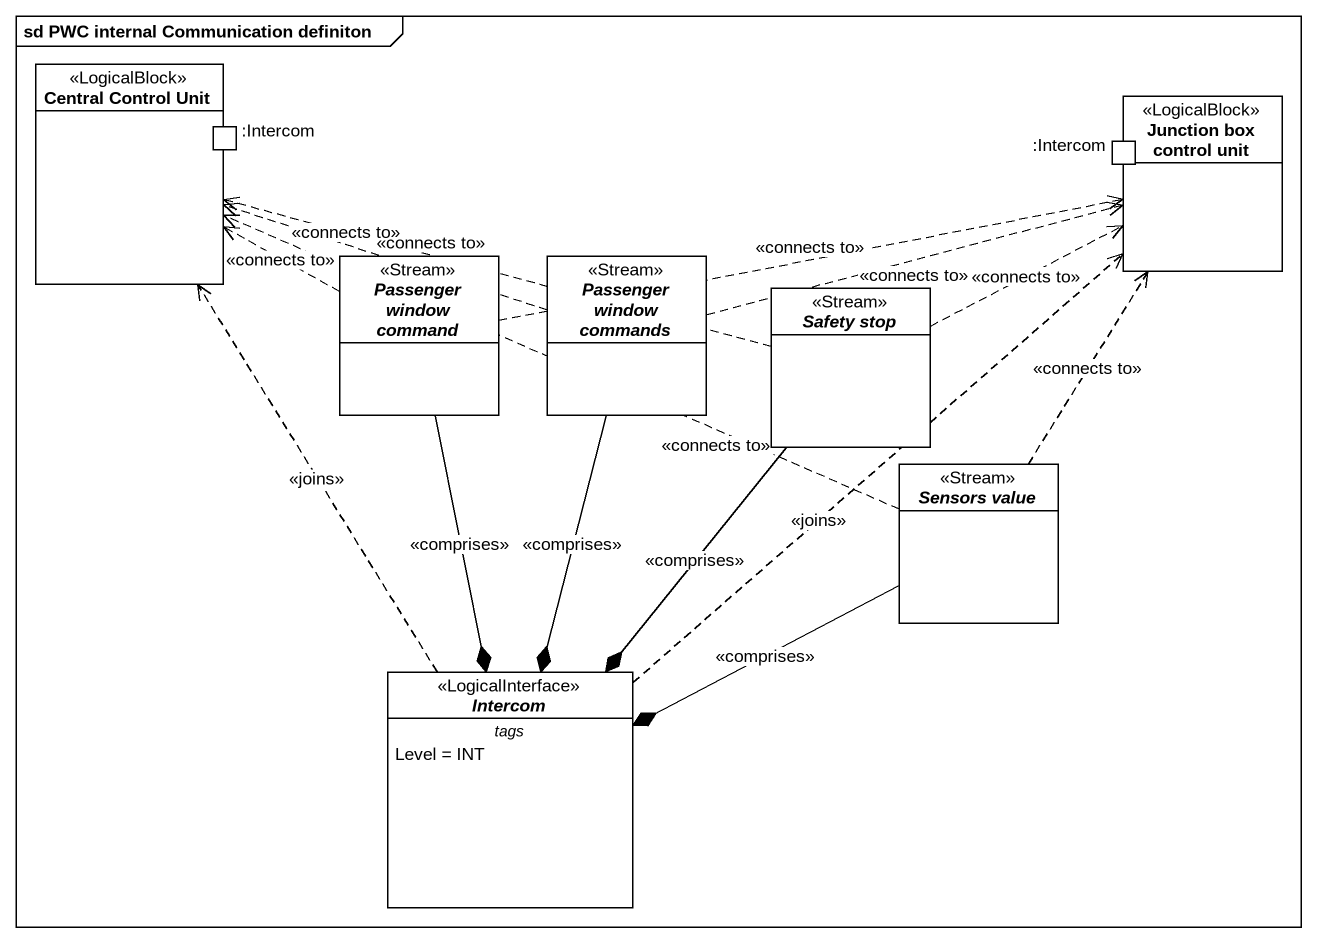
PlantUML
@startuml
mainframe sd PWC internal Communication definiton
allowmixing
hide circle
hide empty members
rectangle "Central Control Unit" as Central_Control_Unit <<LogicalBlock>> {
  port ":Intercom" as Intercom <<Port>>
}
rectangle "Junction box control unit" as Junction_box_control_unit <<LogicalBlock>> {
  port ":Intercom" as Intercom_2 <<Port>>
}
interface "Passenger window command" as Passenger_window_command <<Stream>>
interface "Passenger window commands" as Passenger_window_commands <<Stream>>
interface "Safety stop" as Safety_stop <<Stream>>
interface "Sensors value" as Sensors_value <<Stream>>
interface "Intercom" as Intercom_3 <<LogicalInterface>> {
  -- tags --
  Level = INT
}
Passenger_window_command .left.> Central_Control_Unit : <<connects to>>
Passenger_window_command .right.> Junction_box_control_unit : <<connects to>>
Passenger_window_command --* Intercom_3 : <<comprises>>
Passenger_window_commands .left.> Central_Control_Unit : <<connects to>>
Passenger_window_commands .right.> Junction_box_control_unit : <<connects to>>
Passenger_window_commands --* Intercom_3 : <<comprises>>
Safety_stop .left.> Central_Control_Unit : <<connects to>>
Safety_stop .right.> Junction_box_control_unit : <<connects to>>
Safety_stop --* Intercom_3 : <<comprises>>
Sensors_value .left.> Central_Control_Unit : <<connects to>>
Sensors_value .up.> Junction_box_control_unit : <<connects to>>
Sensors_value -left-* Intercom_3 : <<comprises>>
Intercom_3 .up.> Central_Control_Unit : <<joins>>
Intercom_3 .up.> Junction_box_control_unit : <<joins>>
@enduml
